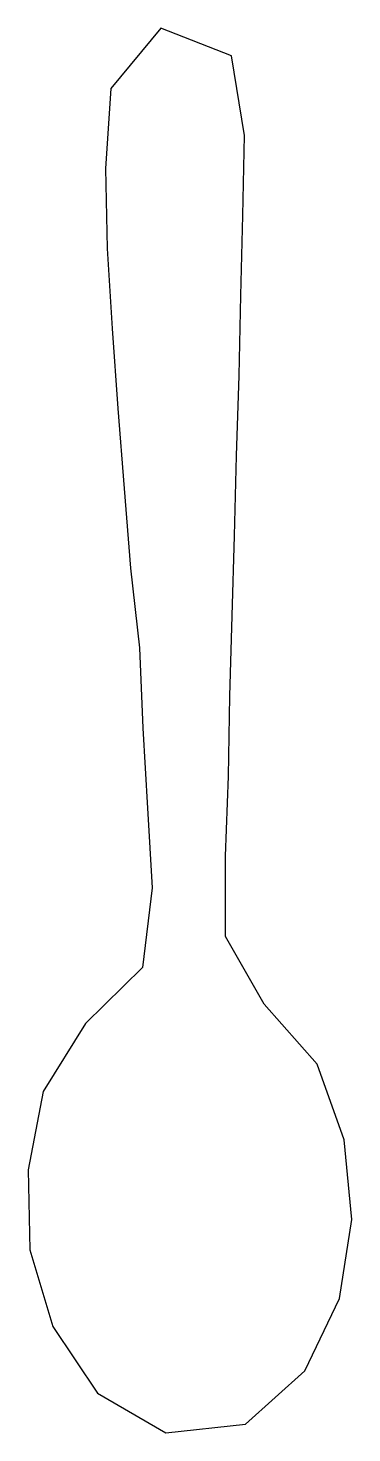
# Model space of a CAD drawing. Header units: metres. Extents: x 330 to 483, y 207 to 873.
import ezdxf

# ---------------------------------------------------------------- set-up
doc = ezdxf.new("R2010")
doc.units = ezdxf.units.M

msp = doc.modelspace()

# ---------------------------------------------------------------- linework, layer by layer
for p, q in [((392.55, 872.65), (368.82, 843.98)), ((426.11, 859.44), (392.55, 872.65)), ((432.18, 821.81), (426.11, 859.44)), ((368.82, 843.98), (366.34, 806.04)), ((431.47, 783.87), (432.18, 821.81)), ((366.34, 806.04), (367.16, 768.13)), ((430.45, 745.9), (431.47, 783.87)), ((367.16, 768.13), (369.53, 730.21)), ((429.69, 707.93), (430.45, 745.9)), ((369.53, 730.21), (372.16, 692.33)), ((428.51, 669.97), (429.69, 707.93)), ((372.16, 692.33), (375.18, 654.47)), ((427.49, 632), (428.51, 669.97)), ((375.18, 654.47), (378.18, 616.62)), ((426.33, 594.06), (427.49, 632)), ((378.18, 616.62), (382.38, 578.87)), ((425.35, 556.09), (426.33, 594.06)), ((382.38, 578.87), (384, 540.93)), ((424.63, 518.1), (425.35, 556.09)), ((384, 540.93), (386.21, 502.99)), ((423.21, 480.2), (424.63, 518.1)), ((386.21, 502.99), (388.49, 465.26)), ((423.3, 442.07), (423.21, 480.2)), ((388.49, 465.26), (383.91, 427.43)), ((441.64, 409.98), (423.3, 442.07)), ((383.91, 427.43), (356.86, 400.81)), ((466.68, 381.59), (441.64, 409.98)), ((356.86, 400.81), (336.85, 368.72)), ((479.57, 345.78), (466.68, 381.59)), ((336.85, 368.72), (329.63, 331.52)), ((483.17, 308.05), (479.57, 345.78)), ((329.63, 331.52), (330.52, 293.54)), ((477.23, 270.59), (483.17, 308.05)), ((330.52, 293.54), (341.42, 257.23)), ((460.92, 236.3), (477.23, 270.59)), ((341.42, 257.23), (362.61, 225.66)), ((432.79, 211.05), (460.92, 236.3)), ((362.61, 225.66), (394.94, 206.85)), ((394.94, 206.85), (432.79, 211.05)), ((432.79, 211.05), (432.79, 211.05))]:
    msp.add_line(p, q)

doc.saveas('drawing.dxf')
